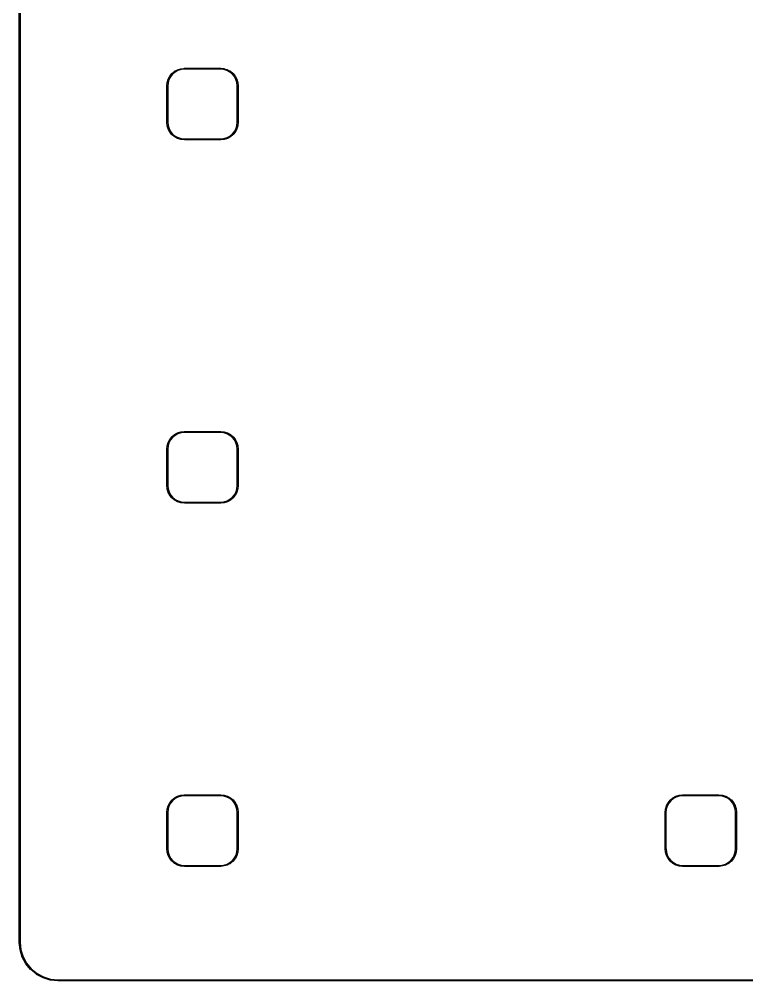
# Model space of a CAD drawing. Extents: x 24 to 186, y -127 to -26.
# Drawn here: x 23.8 to 61.9, y -126.8 to -76.4 of the extents above; entities that cross this region are included whole.
import ezdxf

# ---------------------------------------------------------------- set-up
doc = ezdxf.new("R2010")
doc.units = 0
doc.layers.add('BLACK', color=7, linetype='CONTINUOUS')

msp = doc.modelspace()

# ---------------------------------------------------------------- linework, layer by layer
at = {"layer": 'BLACK', "linetype": 'CONTINUOUS'}
for p, q in [((23.775, -124.801), (23.775, -27.9988)), ((23.825, -28.0012), (23.825, -124.8)), ((31.7829, -79.2466), (31.9183, -79.1346)), ((31.9183, -79.1346), (31.9186, -79.1344)), ((31.9186, -79.1344), (31.9205, -79.1331)), ((31.9205, -79.1331), (31.9223, -79.1319)), ((31.9223, -79.1319), (32.0768, -79.0483)), ((32.0985, -79.0935), (31.9483, -79.1747)), ((32.0768, -79.0483), (32.0768, -79.0483)), ((32.0768, -79.0483), (32.0769, -79.0483)), ((32.0769, -79.0483), (32.0772, -79.0482)), ((32.0772, -79.0482), (32.0793, -79.0473)), ((32.0793, -79.0473), (32.0813, -79.0464)), ((32.0813, -79.0464), (32.2491, -78.9945)), ((32.2616, -79.043), (32.0985, -79.0935)), ((32.2491, -78.9945), (32.2495, -78.9944)), ((32.2495, -78.9944), (32.2517, -78.994)), ((32.2517, -78.994), (32.2539, -78.9935)), ((32.2539, -78.9935), (32.4286, -78.9752)), ((32.4326, -79.025), (32.2616, -79.043)), ((32.4286, -78.9752), (32.429, -78.9751)), ((32.429, -78.9751), (32.43, -78.9751)), ((32.43, -78.9751), (32.4311, -78.975)), ((32.4311, -78.975), (32.4362, -78.975)), ((32.4376, -79.025), (32.4326, -79.025)), ((32.4362, -78.975), (32.4363, -78.975)), ((32.4363, -78.975), (34.3387, -78.975)), ((34.3363, -79.025), (32.4376, -79.025)), ((34.5074, -79.0418), (34.3363, -79.025)), ((34.3387, -78.975), (34.3399, -78.9751)), ((34.3399, -78.9751), (34.3399, -78.9751)), ((34.3399, -78.9751), (34.5147, -78.9923)), ((34.6709, -79.0911), (34.5074, -79.0418)), ((34.5147, -78.9923), (34.5148, -78.9923)), ((34.5148, -78.9923), (34.5151, -78.9923)), ((34.5151, -78.9923), (34.5173, -78.9928)), ((34.5173, -78.9928), (34.5195, -78.9932)), ((34.5195, -78.9932), (34.6877, -79.044)), ((34.8216, -79.1713), (34.6709, -79.0911)), ((34.6877, -79.044), (34.688, -79.0441)), ((34.688, -79.0441), (34.6901, -79.045)), ((34.6901, -79.045), (34.6922, -79.0458)), ((34.6922, -79.0458), (34.8473, -79.1283)), ((34.8473, -79.1283), (34.8476, -79.1285)), ((34.8476, -79.1285), (34.8495, -79.1297)), ((34.8495, -79.1297), (34.8514, -79.131)), ((34.8514, -79.131), (34.9875, -79.242)), ((31.5307, -79.718), (31.5815, -79.5498)), ((31.6286, -79.5666), (31.5793, -79.7301)), ((31.5815, -79.5498), (31.5816, -79.5495)), ((31.5816, -79.5495), (31.5825, -79.5474)), ((31.5825, -79.5474), (31.5833, -79.5453)), ((31.5833, -79.5453), (31.6658, -79.3902)), ((31.7088, -79.4158), (31.6286, -79.5666)), ((31.6658, -79.3902), (31.666, -79.3899)), ((31.666, -79.3899), (31.6672, -79.388)), ((31.6672, -79.388), (31.6685, -79.3861)), ((31.6685, -79.3861), (31.7795, -79.25)), ((31.8167, -79.2835), (31.7088, -79.4158)), ((31.7795, -79.25), (31.7797, -79.2498)), ((31.7795, -79.25), (31.7795, -79.25)), ((31.7795, -79.25), (31.7795, -79.25)), ((31.7797, -79.2498), (31.7814, -79.2482)), ((31.7814, -79.2482), (31.7829, -79.2466)), ((31.9483, -79.1747), (31.8167, -79.2835)), ((34.954, -79.2792), (34.8216, -79.1713)), ((35.0628, -79.4108), (34.954, -79.2792)), ((34.9875, -79.242), (34.9875, -79.242)), ((34.9875, -79.242), (34.9875, -79.242)), ((34.9875, -79.242), (34.9877, -79.2422)), ((34.9877, -79.2422), (34.9893, -79.2438)), ((34.9893, -79.2438), (34.9909, -79.2454)), ((34.9909, -79.2454), (35.1029, -79.3808)), ((35.144, -79.561), (35.0628, -79.4108)), ((35.1029, -79.3808), (35.1031, -79.3811)), ((35.1031, -79.3811), (35.1044, -79.383)), ((35.1044, -79.383), (35.1056, -79.3848)), ((35.1056, -79.3848), (35.1892, -79.5393)), ((35.1945, -79.7241), (35.144, -79.561)), ((35.1892, -79.5393), (35.1892, -79.5393)), ((35.1892, -79.5393), (35.1892, -79.5393)), ((35.1892, -79.5393), (35.1893, -79.5397)), ((35.1893, -79.5397), (35.1902, -79.5418)), ((35.1902, -79.5418), (35.1911, -79.5438)), ((35.1911, -79.5438), (35.243, -79.7116)), ((31.5125, -79.8988), (31.5126, -79.8976)), ((31.5125, -81.7997), (31.5125, -79.8988)), ((31.5126, -79.8976), (31.5298, -79.7227)), ((31.5126, -79.8976), (31.5126, -79.8976)), ((31.5298, -79.7224), (31.5303, -79.7202)), ((31.5298, -79.7227), (31.5298, -79.7224)), ((31.5303, -79.7202), (31.5307, -79.718)), ((31.5793, -79.7301), (31.5625, -79.9012)), ((31.5625, -79.9012), (31.5625, -81.7999)), ((35.2125, -79.8951), (35.1945, -79.7241)), ((35.2125, -79.9001), (35.2125, -79.8951)), ((35.2125, -81.7988), (35.2125, -79.9001)), ((35.2125, -79.9001), (35.2125, -79.9001)), ((35.243, -79.7116), (35.2431, -79.712)), ((35.2431, -79.712), (35.2435, -79.7142)), ((35.2435, -79.7142), (35.244, -79.7164)), ((35.244, -79.7164), (35.2623, -79.8911)), ((35.2623, -79.8911), (35.2624, -79.8915)), ((35.2624, -79.8915), (35.2624, -79.8925)), ((35.2624, -79.8925), (35.2625, -79.8936)), ((35.2625, -79.8936), (35.2625, -79.8987)), ((35.2625, -79.8987), (35.2625, -79.8988)), ((35.2625, -79.8988), (35.2625, -81.8012)), ((31.5125, -81.8001), (31.5125, -81.7997)), ((31.5125, -81.8004), (31.5125, -81.8001)), ((31.5125, -81.8012), (31.5125, -81.8004)), ((31.5125, -81.8064), (31.5125, -81.8012)), ((31.5125, -81.8012), (31.5125, -81.8012)), ((31.5126, -81.8075), (31.5125, -81.8064)), ((31.5126, -81.8085), (31.5126, -81.8075)), ((31.5127, -81.8089), (31.5126, -81.8085)), ((31.531, -81.9836), (31.5127, -81.8089)), ((31.5315, -81.9858), (31.531, -81.9836)), ((31.5319, -81.988), (31.5315, -81.9858)), ((31.532, -81.9884), (31.5319, -81.988)), ((31.5839, -82.1562), (31.532, -81.9884)), ((31.5625, -81.7999), (31.5625, -81.8049)), ((31.5625, -81.8049), (31.5805, -81.9759)), ((31.5805, -81.9759), (31.631, -82.139)), ((31.5848, -82.1582), (31.5839, -82.1562)), ((31.5857, -82.1603), (31.5848, -82.1582)), ((31.5858, -82.1607), (31.5857, -82.1603)), ((31.6694, -82.3152), (31.5858, -82.1607)), ((31.631, -82.139), (31.7122, -82.2892)), ((35.0662, -82.2842), (35.1464, -82.1334)), ((35.1917, -82.1547), (35.1092, -82.3098)), ((35.1464, -82.1334), (35.1957, -81.9699)), ((35.1925, -82.1526), (35.1917, -82.1547)), ((35.1934, -82.1505), (35.1925, -82.1526)), ((35.1935, -82.1502), (35.1934, -82.1505)), ((35.2443, -81.982), (35.1935, -82.1502)), ((35.1957, -81.9699), (35.2125, -81.7988)), ((35.2447, -81.9798), (35.2443, -81.982)), ((35.2452, -81.9776), (35.2447, -81.9798)), ((35.2624, -81.8024), (35.2452, -81.9773)), ((35.2452, -81.9773), (35.2452, -81.9776)), ((35.2625, -81.8012), (35.2624, -81.8024)), ((35.2624, -81.8024), (35.2624, -81.8024)), ((31.6706, -82.317), (31.6694, -82.3152)), ((31.6719, -82.3189), (31.6706, -82.317)), ((31.6721, -82.3192), (31.6719, -82.3189)), ((31.7841, -82.4545), (31.6721, -82.3192)), ((31.7122, -82.2892), (31.821, -82.4208)), ((31.7856, -82.4561), (31.7841, -82.4545)), ((31.7873, -82.4578), (31.7856, -82.4561)), ((31.7875, -82.458), (31.7873, -82.4578)), ((31.9236, -82.569), (31.7875, -82.458)), ((31.821, -82.4208), (31.9533, -82.5287)), ((31.9255, -82.5702), (31.9236, -82.569)), ((31.9274, -82.5715), (31.9255, -82.5702)), ((31.9277, -82.5717), (31.9274, -82.5715)), ((32.0828, -82.6542), (31.9277, -82.5717)), ((31.9533, -82.5287), (32.1041, -82.6089)), ((32.0849, -82.655), (32.0828, -82.6542)), ((32.087, -82.6559), (32.0849, -82.655)), ((32.0873, -82.656), (32.087, -82.6559)), ((32.2555, -82.7068), (32.0873, -82.656)), ((32.1041, -82.6089), (32.2676, -82.6582)), ((32.2676, -82.6582), (32.4387, -82.675)), ((32.4387, -82.675), (34.3374, -82.675)), ((34.3374, -82.675), (34.3424, -82.675)), ((34.3424, -82.675), (34.5134, -82.657)), ((34.5134, -82.657), (34.6765, -82.6065)), ((34.6937, -82.6536), (34.5259, -82.7055)), ((34.6765, -82.6065), (34.8267, -82.5253)), ((34.6957, -82.6527), (34.6937, -82.6536)), ((34.6978, -82.6518), (34.6957, -82.6527)), ((34.6982, -82.6517), (34.6978, -82.6518)), ((34.8527, -82.5681), (34.6982, -82.6517)), ((34.8267, -82.5253), (34.9583, -82.4165)), ((34.8545, -82.5669), (34.8527, -82.5681)), ((34.8564, -82.5656), (34.8545, -82.5669)), ((34.8567, -82.5654), (34.8564, -82.5656)), ((34.992, -82.4534), (34.8567, -82.5654)), ((34.9583, -82.4165), (35.0662, -82.2842)), ((34.9936, -82.4519), (34.992, -82.4534)), ((34.9953, -82.4502), (34.9936, -82.4519)), ((34.9955, -82.45), (34.9953, -82.4502)), ((35.1065, -82.3139), (34.9955, -82.45)), ((35.1077, -82.312), (35.1065, -82.3139)), ((35.109, -82.3101), (35.1077, -82.312)), ((35.1092, -82.3098), (35.109, -82.3101)), ((32.2577, -82.7072), (32.2555, -82.7068)), ((32.2599, -82.7077), (32.2577, -82.7072)), ((32.2602, -82.7077), (32.2599, -82.7077)), ((32.4351, -82.7249), (32.2602, -82.7077)), ((32.4363, -82.725), (32.4351, -82.7249)), ((32.4351, -82.7249), (32.4351, -82.7249)), ((34.3387, -82.725), (32.4363, -82.725)), ((34.3388, -82.725), (34.3387, -82.725)), ((34.3439, -82.725), (34.3388, -82.725)), ((34.345, -82.7249), (34.3439, -82.725)), ((34.346, -82.7249), (34.345, -82.7249)), ((34.3464, -82.7248), (34.346, -82.7249)), ((34.5211, -82.7065), (34.3464, -82.7248)), ((34.5233, -82.706), (34.5211, -82.7065)), ((34.5255, -82.7056), (34.5233, -82.706)), ((34.5259, -82.7055), (34.5255, -82.7056)), ((31.6685, -98.4361), (31.7795, -98.3)), ((31.7795, -98.3), (31.7797, -98.2998)), ((31.7795, -98.3), (31.7795, -98.3)), ((31.7795, -98.3), (31.7795, -98.3)), ((31.7797, -98.2998), (31.7814, -98.2982)), ((31.7814, -98.2982), (31.7829, -98.2966)), ((31.7829, -98.2966), (31.9183, -98.1846)), ((31.9483, -98.2247), (31.8167, -98.3335)), ((31.9183, -98.1846), (31.9186, -98.1844)), ((31.9186, -98.1844), (31.9205, -98.1831)), ((31.9205, -98.1831), (31.9223, -98.1819)), ((31.9223, -98.1819), (32.0768, -98.0983)), ((32.0985, -98.1435), (31.9483, -98.2247)), ((32.0768, -98.0983), (32.0768, -98.0983)), ((32.0768, -98.0983), (32.0769, -98.0983)), ((32.0769, -98.0983), (32.0772, -98.0982)), ((32.0772, -98.0982), (32.0793, -98.0973)), ((32.0793, -98.0973), (32.0813, -98.0964)), ((32.0813, -98.0964), (32.2491, -98.0445)), ((32.2616, -98.093), (32.0985, -98.1435)), ((32.2491, -98.0445), (32.2495, -98.0444)), ((32.2495, -98.0444), (32.2517, -98.044)), ((32.2517, -98.044), (32.2539, -98.0435)), ((32.2539, -98.0435), (32.4286, -98.0252)), ((32.4326, -98.075), (32.2616, -98.093)), ((32.4286, -98.0252), (32.429, -98.0251)), ((32.429, -98.0251), (32.43, -98.0251)), ((32.43, -98.0251), (32.4311, -98.025)), ((32.4311, -98.025), (32.4362, -98.025)), ((32.4376, -98.075), (32.4326, -98.075)), ((32.4362, -98.025), (32.4363, -98.025)), ((32.4363, -98.025), (34.3387, -98.025)), ((34.3363, -98.075), (32.4376, -98.075)), ((34.5074, -98.0918), (34.3363, -98.075)), ((34.3387, -98.025), (34.3399, -98.0251)), ((34.3399, -98.0251), (34.3399, -98.0251)), ((34.3399, -98.0251), (34.5147, -98.0423)), ((34.6709, -98.1411), (34.5074, -98.0918)), ((34.5147, -98.0423), (34.5148, -98.0423)), ((34.5148, -98.0423), (34.5151, -98.0423)), ((34.5151, -98.0423), (34.5173, -98.0428)), ((34.5173, -98.0428), (34.5195, -98.0432)), ((34.5195, -98.0432), (34.6877, -98.094)), ((34.8216, -98.2213), (34.6709, -98.1411)), ((34.6877, -98.094), (34.688, -98.0941)), ((34.688, -98.0941), (34.6901, -98.095)), ((34.6901, -98.095), (34.6922, -98.0958)), ((34.6922, -98.0958), (34.8473, -98.1783)), ((34.954, -98.3292), (34.8216, -98.2213)), ((34.8473, -98.1783), (34.8476, -98.1785)), ((34.8476, -98.1785), (34.8495, -98.1797)), ((34.8495, -98.1797), (34.8514, -98.181)), ((34.8514, -98.181), (34.9875, -98.292)), ((34.9875, -98.292), (34.9875, -98.292)), ((34.9875, -98.292), (34.9875, -98.292)), ((34.9875, -98.292), (34.9877, -98.2922)), ((34.9877, -98.2922), (34.9893, -98.2938)), ((34.9893, -98.2938), (34.9909, -98.2955)), ((34.9909, -98.2955), (35.1029, -98.4308)), ((31.5126, -98.9476), (31.5298, -98.7728)), ((31.5298, -98.7724), (31.5303, -98.7702)), ((31.5298, -98.7728), (31.5298, -98.7724)), ((31.5303, -98.7702), (31.5307, -98.768)), ((31.5307, -98.768), (31.5815, -98.5998)), ((31.5793, -98.7801), (31.5625, -98.9512)), ((31.6286, -98.6166), (31.5793, -98.7801)), ((31.5815, -98.5998), (31.5816, -98.5995)), ((31.5816, -98.5995), (31.5825, -98.5974)), ((31.5825, -98.5974), (31.5833, -98.5953)), ((31.5833, -98.5953), (31.6658, -98.4402)), ((31.7088, -98.4658), (31.6286, -98.6166)), ((31.6658, -98.4402), (31.666, -98.4399)), ((31.666, -98.4399), (31.6672, -98.438)), ((31.6672, -98.438), (31.6685, -98.4361)), ((31.8167, -98.3335), (31.7088, -98.4658)), ((35.0628, -98.4608), (34.954, -98.3292)), ((35.144, -98.611), (35.0628, -98.4608)), ((35.1029, -98.4308), (35.1031, -98.4311)), ((35.1031, -98.4311), (35.1044, -98.433)), ((35.1044, -98.433), (35.1056, -98.4348)), ((35.1056, -98.4348), (35.1892, -98.5893)), ((35.1945, -98.7741), (35.144, -98.611)), ((35.1892, -98.5893), (35.1892, -98.5893)), ((35.1892, -98.5893), (35.1892, -98.5893)), ((35.1892, -98.5893), (35.1893, -98.5897)), ((35.1893, -98.5897), (35.1902, -98.5918)), ((35.1902, -98.5918), (35.1911, -98.5938)), ((35.1911, -98.5938), (35.243, -98.7616)), ((35.2125, -98.9451), (35.1945, -98.7741)), ((35.243, -98.7616), (35.2431, -98.762)), ((35.2431, -98.762), (35.2435, -98.7642)), ((35.2435, -98.7642), (35.244, -98.7664)), ((35.244, -98.7664), (35.2623, -98.9411)), ((31.5125, -98.9488), (31.5126, -98.9476)), ((31.5125, -100.85), (31.5125, -98.9488)), ((31.5126, -98.9476), (31.5126, -98.9476)), ((31.5625, -98.9512), (31.5625, -100.85)), ((35.2125, -98.9501), (35.2125, -98.9451)), ((35.2125, -100.849), (35.2125, -98.9501)), ((35.2125, -98.9501), (35.2125, -98.9501)), ((35.2623, -98.9411), (35.2624, -98.9415)), ((35.2624, -98.9415), (35.2624, -98.9425)), ((35.2624, -98.9425), (35.2625, -98.9436)), ((35.2625, -98.9436), (35.2625, -98.9487)), ((35.2625, -98.9487), (35.2625, -98.9488)), ((35.2625, -98.9488), (35.2625, -100.851)), ((31.5125, -100.851), (31.5125, -100.85)), ((31.5125, -100.85), (31.5125, -100.85)), ((31.5125, -100.85), (31.5125, -100.85)), ((31.5625, -100.85), (31.5625, -100.855)), ((35.1957, -101.02), (35.2125, -100.849)), ((31.5125, -100.856), (31.5125, -100.851)), ((31.5125, -100.851), (31.5125, -100.851)), ((31.5126, -100.857), (31.5125, -100.856)), ((31.5126, -100.859), (31.5126, -100.857)), ((31.5127, -100.859), (31.5126, -100.859)), ((31.531, -101.034), (31.5127, -100.859)), ((31.5315, -101.036), (31.531, -101.034)), ((31.5319, -101.038), (31.5315, -101.036)), ((31.532, -101.038), (31.5319, -101.038)), ((31.5839, -101.206), (31.532, -101.038)), ((31.5625, -100.855), (31.5805, -101.026)), ((31.5805, -101.026), (31.631, -101.189)), ((31.5848, -101.208), (31.5839, -101.206)), ((31.5857, -101.21), (31.5848, -101.208)), ((31.5858, -101.211), (31.5857, -101.21)), ((31.6694, -101.365), (31.5858, -101.211)), ((31.631, -101.189), (31.7122, -101.339)), ((31.7122, -101.339), (31.821, -101.471)), ((34.9583, -101.466), (35.0662, -101.334)), ((35.0662, -101.334), (35.1464, -101.183)), ((35.1917, -101.205), (35.1092, -101.36)), ((35.1464, -101.183), (35.1957, -101.02)), ((35.1925, -101.203), (35.1917, -101.205)), ((35.1934, -101.201), (35.1925, -101.203)), ((35.1935, -101.2), (35.1934, -101.201)), ((35.2443, -101.032), (35.1935, -101.2)), ((35.2447, -101.03), (35.2443, -101.032)), ((35.2452, -101.028), (35.2447, -101.03)), ((35.2624, -100.852), (35.2452, -101.027)), ((35.2452, -101.027), (35.2452, -101.028)), ((35.2625, -100.851), (35.2624, -100.852)), ((35.2624, -100.852), (35.2624, -100.852)), ((31.6706, -101.367), (31.6694, -101.365)), ((31.6719, -101.369), (31.6706, -101.367)), ((31.6721, -101.369), (31.6719, -101.369)), ((31.7841, -101.505), (31.6721, -101.369)), ((31.7856, -101.506), (31.7841, -101.505)), ((31.7873, -101.508), (31.7856, -101.506)), ((31.7875, -101.508), (31.7873, -101.508)), ((31.9236, -101.619), (31.7875, -101.508)), ((31.821, -101.471), (31.9533, -101.579)), ((31.9255, -101.62), (31.9236, -101.619)), ((31.9274, -101.622), (31.9255, -101.62)), ((31.9277, -101.622), (31.9274, -101.622)), ((32.0828, -101.704), (31.9277, -101.622)), ((31.9533, -101.579), (32.1041, -101.659)), ((32.0849, -101.705), (32.0828, -101.704)), ((32.087, -101.706), (32.0849, -101.705)), ((32.0873, -101.706), (32.087, -101.706)), ((32.2555, -101.757), (32.0873, -101.706)), ((32.1041, -101.659), (32.2676, -101.708)), ((32.2577, -101.757), (32.2555, -101.757)), ((32.2599, -101.758), (32.2577, -101.757)), ((32.2602, -101.758), (32.2599, -101.758)), ((32.4351, -101.775), (32.2602, -101.758)), ((32.2676, -101.708), (32.4387, -101.725)), ((32.4363, -101.775), (32.4351, -101.775)), ((32.4351, -101.775), (32.4351, -101.775)), ((34.3387, -101.775), (32.4363, -101.775)), ((32.4387, -101.725), (34.3374, -101.725)), ((34.3374, -101.725), (34.3424, -101.725)), ((34.3388, -101.775), (34.3387, -101.775)), ((34.3439, -101.775), (34.3388, -101.775)), ((34.3424, -101.725), (34.5134, -101.707)), ((34.345, -101.775), (34.3439, -101.775)), ((34.346, -101.775), (34.345, -101.775)), ((34.3464, -101.775), (34.346, -101.775)), ((34.5211, -101.756), (34.3464, -101.775)), ((34.5134, -101.707), (34.6765, -101.657)), ((34.5233, -101.756), (34.5211, -101.756)), ((34.5255, -101.756), (34.5233, -101.756)), ((34.5259, -101.755), (34.5255, -101.756)), ((34.6937, -101.704), (34.5259, -101.755)), ((34.6765, -101.657), (34.8267, -101.575)), ((34.6957, -101.703), (34.6937, -101.704)), ((34.6978, -101.702), (34.6957, -101.703)), ((34.6982, -101.702), (34.6978, -101.702)), ((34.8527, -101.618), (34.6982, -101.702)), ((34.8267, -101.575), (34.9583, -101.466)), ((34.8545, -101.617), (34.8527, -101.618)), ((34.8564, -101.616), (34.8545, -101.617)), ((34.8567, -101.615), (34.8564, -101.616)), ((34.992, -101.503), (34.8567, -101.615)), ((34.9936, -101.502), (34.992, -101.503)), ((34.9953, -101.5), (34.9936, -101.502)), ((34.9955, -101.5), (34.9953, -101.5)), ((35.1065, -101.364), (34.9955, -101.5)), ((35.1077, -101.362), (35.1065, -101.364)), ((35.109, -101.36), (35.1077, -101.362)), ((35.1092, -101.36), (35.109, -101.36)), ((31.5833, -117.645), (31.6658, -117.49)), ((31.6658, -117.49), (31.666, -117.49)), ((31.666, -117.49), (31.6672, -117.488)), ((31.6672, -117.488), (31.6685, -117.486)), ((31.6685, -117.486), (31.7795, -117.35)), ((31.8167, -117.384), (31.7088, -117.516)), ((31.7795, -117.35), (31.7795, -117.35)), ((31.7795, -117.35), (31.7795, -117.35)), ((31.7795, -117.35), (31.7797, -117.35)), ((31.7797, -117.35), (31.7814, -117.348)), ((31.7814, -117.348), (31.7829, -117.347)), ((31.7829, -117.347), (31.9183, -117.235)), ((31.9483, -117.275), (31.8167, -117.384)), ((31.9183, -117.235), (31.9186, -117.234)), ((31.9186, -117.234), (31.9205, -117.233)), ((31.9205, -117.233), (31.9223, -117.232)), ((31.9223, -117.232), (32.0768, -117.148)), ((32.0985, -117.193), (31.9483, -117.275)), ((32.0768, -117.148), (32.0768, -117.148)), ((32.0768, -117.148), (32.0769, -117.148)), ((32.0769, -117.148), (32.0772, -117.148)), ((32.0772, -117.148), (32.0793, -117.147)), ((32.0793, -117.147), (32.0813, -117.146)), ((32.0813, -117.146), (32.2491, -117.094)), ((32.2616, -117.143), (32.0985, -117.193)), ((32.2491, -117.094), (32.2495, -117.094)), ((32.2495, -117.094), (32.2517, -117.094)), ((32.2517, -117.094), (32.2539, -117.094)), ((32.2539, -117.094), (32.4286, -117.075)), ((32.4326, -117.125), (32.2616, -117.143)), ((32.4286, -117.075), (32.429, -117.075)), ((32.429, -117.075), (32.43, -117.075)), ((32.43, -117.075), (32.4311, -117.075)), ((32.4311, -117.075), (32.4362, -117.075)), ((32.4376, -117.125), (32.4326, -117.125)), ((32.4362, -117.075), (32.4363, -117.075)), ((32.4363, -117.075), (34.3387, -117.075)), ((34.3363, -117.125), (32.4376, -117.125)), ((34.5074, -117.142), (34.3363, -117.125)), ((34.3387, -117.075), (34.3399, -117.075)), ((34.3399, -117.075), (34.3399, -117.075)), ((34.3399, -117.075), (34.5147, -117.092)), ((34.6709, -117.191), (34.5074, -117.142)), ((34.5147, -117.092), (34.5148, -117.092)), ((34.5148, -117.092), (34.5151, -117.092)), ((34.5151, -117.092), (34.5173, -117.093)), ((34.5173, -117.093), (34.5195, -117.093)), ((34.5195, -117.093), (34.6877, -117.144)), ((34.8216, -117.271), (34.6709, -117.191)), ((34.6877, -117.144), (34.688, -117.144)), ((34.688, -117.144), (34.6901, -117.145)), ((34.6901, -117.145), (34.6922, -117.146)), ((34.6922, -117.146), (34.8473, -117.228)), ((34.954, -117.379), (34.8216, -117.271)), ((34.8473, -117.228), (34.8476, -117.228)), ((34.8476, -117.228), (34.8495, -117.23)), ((34.8495, -117.23), (34.8514, -117.231)), ((34.8514, -117.231), (34.9875, -117.342)), ((35.0628, -117.511), (34.954, -117.379)), ((34.9875, -117.342), (34.9875, -117.342)), ((34.9875, -117.342), (34.9875, -117.342)), ((34.9875, -117.342), (34.9877, -117.342)), ((34.9877, -117.342), (34.9893, -117.344)), ((34.9893, -117.344), (34.9909, -117.345)), ((34.9909, -117.345), (35.1029, -117.481)), ((35.1029, -117.481), (35.1031, -117.481)), ((35.1031, -117.481), (35.1044, -117.483)), ((35.1044, -117.483), (35.1056, -117.485)), ((35.1056, -117.485), (35.1892, -117.639)), ((57.7171, -117.645), (57.7995, -117.49)), ((57.7995, -117.49), (57.7997, -117.49)), ((57.7997, -117.49), (57.801, -117.488)), ((57.801, -117.488), (57.8022, -117.486)), ((57.8022, -117.486), (57.9133, -117.35)), ((57.9505, -117.384), (57.8425, -117.516)), ((57.9133, -117.35), (57.9133, -117.35)), ((57.9133, -117.35), (57.9133, -117.35)), ((57.9133, -117.35), (57.9135, -117.35)), ((57.9135, -117.35), (57.9151, -117.348)), ((57.9151, -117.348), (57.9167, -117.347)), ((57.9167, -117.347), (58.052, -117.235)), ((58.082, -117.275), (57.9505, -117.384)), ((58.052, -117.235), (58.0523, -117.234)), ((58.0523, -117.234), (58.0542, -117.233)), ((58.0542, -117.233), (58.0561, -117.232)), ((58.0561, -117.232), (58.2106, -117.148)), ((58.2322, -117.193), (58.082, -117.275)), ((58.2106, -117.148), (58.2106, -117.148)), ((58.2106, -117.148), (58.2106, -117.148)), ((58.2106, -117.148), (58.2109, -117.148)), ((58.2109, -117.148), (58.213, -117.147)), ((58.213, -117.147), (58.2151, -117.146)), ((58.2151, -117.146), (58.3829, -117.094)), ((58.3953, -117.143), (58.2322, -117.193)), ((58.3829, -117.094), (58.3832, -117.094)), ((58.3832, -117.094), (58.3855, -117.094)), ((58.3855, -117.094), (58.3877, -117.094)), ((58.3877, -117.094), (58.5624, -117.075)), ((58.5663, -117.125), (58.3953, -117.143)), ((58.5624, -117.075), (58.5627, -117.075)), ((58.5627, -117.075), (58.5638, -117.075)), ((58.5638, -117.075), (58.5649, -117.075)), ((58.5649, -117.075), (58.57, -117.075)), ((58.5713, -117.125), (58.5663, -117.125)), ((58.57, -117.075), (58.57, -117.075)), ((58.57, -117.075), (60.4725, -117.075)), ((60.47, -117.125), (58.5713, -117.125)), ((60.6412, -117.142), (60.47, -117.125)), ((60.4725, -117.075), (60.4737, -117.075)), ((60.4737, -117.075), (60.4737, -117.075)), ((60.4737, -117.075), (60.6485, -117.092)), ((60.8046, -117.191), (60.6412, -117.142)), ((60.6485, -117.092), (60.6485, -117.092)), ((60.6485, -117.092), (60.6488, -117.092)), ((60.6488, -117.092), (60.6511, -117.093)), ((60.6511, -117.093), (60.6533, -117.093)), ((60.6533, -117.093), (60.8214, -117.144)), ((60.9554, -117.271), (60.8046, -117.191)), ((60.8214, -117.144), (60.8218, -117.144)), ((60.8218, -117.144), (60.8239, -117.145)), ((60.8239, -117.145), (60.8259, -117.146)), ((60.8259, -117.146), (60.981, -117.228)), ((61.0877, -117.379), (60.9554, -117.271)), ((60.981, -117.228), (60.9813, -117.228)), ((60.9813, -117.228), (60.9832, -117.23)), ((60.9832, -117.23), (60.9851, -117.231)), ((60.9851, -117.231), (61.1212, -117.342)), ((61.1966, -117.511), (61.0877, -117.379)), ((61.1212, -117.342), (61.1212, -117.342)), ((61.1212, -117.342), (61.1212, -117.342)), ((61.1212, -117.342), (61.1215, -117.342)), ((61.1215, -117.342), (61.1231, -117.344)), ((61.1231, -117.344), (61.1247, -117.345)), ((61.1247, -117.345), (61.2366, -117.481)), ((61.2366, -117.481), (61.2369, -117.481)), ((61.2369, -117.481), (61.2381, -117.483)), ((61.2381, -117.483), (61.2394, -117.485)), ((61.2394, -117.485), (61.3229, -117.639)), ((31.5126, -117.998), (31.5298, -117.823)), ((31.5298, -117.822), (31.5303, -117.82)), ((31.5298, -117.823), (31.5298, -117.822)), ((31.5303, -117.82), (31.5307, -117.818)), ((31.5307, -117.818), (31.5815, -117.65)), ((31.5793, -117.83), (31.5625, -118.001)), ((31.6286, -117.667), (31.5793, -117.83)), ((31.5815, -117.65), (31.5816, -117.649)), ((31.5816, -117.649), (31.5825, -117.647)), ((31.5825, -117.647), (31.5833, -117.645)), ((31.7088, -117.516), (31.6286, -117.667)), ((35.144, -117.661), (35.0628, -117.511)), ((35.1945, -117.824), (35.144, -117.661)), ((35.1892, -117.639), (35.1892, -117.639)), ((35.1892, -117.639), (35.1892, -117.639)), ((35.1892, -117.639), (35.1893, -117.64)), ((35.1893, -117.64), (35.1902, -117.642)), ((35.1902, -117.642), (35.1911, -117.644)), ((35.1911, -117.644), (35.243, -117.812)), ((35.2125, -117.995), (35.1945, -117.824)), ((35.243, -117.812), (35.2431, -117.812)), ((35.2431, -117.812), (35.2435, -117.814)), ((35.2435, -117.814), (35.244, -117.816)), ((35.244, -117.816), (35.2623, -117.991)), ((35.2623, -117.991), (35.2624, -117.991)), ((35.2624, -117.991), (35.2624, -117.993)), ((35.2624, -117.993), (35.2625, -117.994)), ((35.2625, -117.994), (35.2625, -117.999)), ((57.6464, -117.998), (57.6635, -117.823)), ((57.6635, -117.822), (57.664, -117.82)), ((57.6635, -117.823), (57.6635, -117.822)), ((57.664, -117.82), (57.6645, -117.818)), ((57.6645, -117.818), (57.7152, -117.65)), ((57.713, -117.83), (57.6962, -118.001)), ((57.7624, -117.667), (57.713, -117.83)), ((57.7152, -117.65), (57.7153, -117.649)), ((57.7153, -117.649), (57.7162, -117.647)), ((57.7162, -117.647), (57.7171, -117.645)), ((57.8425, -117.516), (57.7624, -117.667)), ((61.2778, -117.661), (61.1966, -117.511)), ((61.3283, -117.824), (61.2778, -117.661)), ((61.3229, -117.639), (61.3229, -117.639)), ((61.3229, -117.639), (61.3229, -117.639)), ((61.3229, -117.639), (61.3231, -117.64)), ((61.3231, -117.64), (61.3239, -117.642)), ((61.3239, -117.642), (61.3248, -117.644)), ((61.3248, -117.644), (61.3767, -117.812)), ((61.3462, -117.995), (61.3283, -117.824)), ((61.3767, -117.812), (61.3769, -117.812)), ((61.3769, -117.812), (61.3773, -117.814)), ((61.3773, -117.814), (61.3777, -117.816)), ((61.3777, -117.816), (61.3961, -117.991)), ((61.3961, -117.991), (61.3961, -117.991)), ((61.3961, -117.991), (61.3961, -117.993)), ((61.3961, -117.993), (61.3962, -117.994)), ((61.3962, -117.994), (61.3962, -117.999)), ((31.5125, -117.999), (31.5126, -117.998)), ((31.5125, -119.9), (31.5125, -117.999)), ((31.5126, -117.998), (31.5126, -117.998)), ((31.5625, -118.001), (31.5625, -119.9)), ((35.2125, -118), (35.2125, -117.995)), ((35.2125, -119.899), (35.2125, -118)), ((35.2125, -118), (35.2125, -118)), ((35.2625, -117.999), (35.2625, -117.999)), ((35.2625, -117.999), (35.2625, -119.901)), ((57.6462, -117.999), (57.6464, -117.998)), ((57.6463, -119.9), (57.6462, -117.999)), ((57.6464, -117.998), (57.6464, -117.998)), ((57.6962, -118.001), (57.6962, -119.9)), ((61.3462, -118), (61.3462, -117.995)), ((61.3462, -119.899), (61.3463, -118)), ((61.3463, -118), (61.3462, -118)), ((61.3962, -117.999), (61.3962, -117.999)), ((61.3962, -117.999), (61.3962, -119.901)), ((31.5125, -119.901), (31.5125, -119.9)), ((31.5125, -119.9), (31.5125, -119.9)), ((31.5125, -119.9), (31.5125, -119.9)), ((31.5125, -119.906), (31.5125, -119.901)), ((31.5125, -119.901), (31.5125, -119.901)), ((31.5126, -119.907), (31.5125, -119.906)), ((31.5126, -119.909), (31.5126, -119.907)), ((31.5127, -119.909), (31.5126, -119.909)), ((31.531, -120.084), (31.5127, -119.909)), ((31.5625, -119.9), (31.5625, -119.905)), ((31.5625, -119.905), (31.5805, -120.076)), ((35.1957, -120.07), (35.2125, -119.899)), ((35.2624, -119.902), (35.2452, -120.077)), ((35.2625, -119.901), (35.2624, -119.902)), ((35.2624, -119.902), (35.2624, -119.902)), ((57.6463, -119.9), (57.6462, -119.9)), ((57.6462, -119.9), (57.6463, -119.9)), ((57.6463, -119.901), (57.6463, -119.9)), ((57.6463, -119.906), (57.6463, -119.901)), ((57.6463, -119.901), (57.6463, -119.901)), ((57.6464, -119.907), (57.6463, -119.906)), ((57.6464, -119.909), (57.6464, -119.907)), ((57.6648, -120.084), (57.6464, -119.909)), ((57.6464, -119.909), (57.6464, -119.909)), ((57.6962, -119.9), (57.6963, -119.905)), ((57.6963, -119.905), (57.7142, -120.076)), ((61.3295, -120.07), (61.3462, -119.899)), ((61.3961, -119.902), (61.379, -120.077)), ((61.3962, -119.901), (61.3961, -119.902)), ((61.3961, -119.902), (61.3961, -119.902)), ((31.5315, -120.086), (31.531, -120.084)), ((31.5319, -120.088), (31.5315, -120.086)), ((31.532, -120.088), (31.5319, -120.088)), ((31.5839, -120.256), (31.532, -120.088)), ((31.5805, -120.076), (31.631, -120.239)), ((31.5848, -120.258), (31.5839, -120.256)), ((31.5857, -120.26), (31.5848, -120.258)), ((31.5858, -120.261), (31.5857, -120.26)), ((31.6694, -120.415), (31.5858, -120.261)), ((31.631, -120.239), (31.7122, -120.389)), ((31.6706, -120.417), (31.6694, -120.415)), ((31.6719, -120.419), (31.6706, -120.417)), ((31.6721, -120.419), (31.6719, -120.419)), ((31.7841, -120.555), (31.6721, -120.419)), ((31.7122, -120.389), (31.821, -120.521)), ((34.9583, -120.516), (35.0662, -120.384)), ((35.1065, -120.414), (34.9955, -120.55)), ((35.0662, -120.384), (35.1464, -120.233)), ((35.1077, -120.412), (35.1065, -120.414)), ((35.109, -120.41), (35.1077, -120.412)), ((35.1092, -120.41), (35.109, -120.41)), ((35.1917, -120.255), (35.1092, -120.41)), ((35.1464, -120.233), (35.1957, -120.07)), ((35.1925, -120.253), (35.1917, -120.255)), ((35.1934, -120.251), (35.1925, -120.253)), ((35.1935, -120.25), (35.1934, -120.251)), ((35.2443, -120.082), (35.1935, -120.25)), ((35.2447, -120.08), (35.2443, -120.082)), ((35.2452, -120.078), (35.2447, -120.08)), ((35.2452, -120.077), (35.2452, -120.078)), ((57.6652, -120.086), (57.6648, -120.084)), ((57.6656, -120.088), (57.6652, -120.086)), ((57.6657, -120.088), (57.6656, -120.088)), ((57.7177, -120.256), (57.6657, -120.088)), ((57.7142, -120.076), (57.7647, -120.239)), ((57.7186, -120.258), (57.7177, -120.256)), ((57.7194, -120.26), (57.7186, -120.258)), ((57.7196, -120.261), (57.7194, -120.26)), ((57.8031, -120.415), (57.7196, -120.261)), ((57.7647, -120.239), (57.8459, -120.389)), ((57.8044, -120.417), (57.8031, -120.415)), ((57.8056, -120.419), (57.8044, -120.417)), ((57.8059, -120.419), (57.8056, -120.419)), ((57.9178, -120.555), (57.8059, -120.419)), ((57.8459, -120.389), (57.9548, -120.521)), ((61.092, -120.516), (61.2, -120.384)), ((61.2403, -120.414), (61.1292, -120.55)), ((61.2, -120.384), (61.2801, -120.233)), ((61.2415, -120.412), (61.2403, -120.414)), ((61.2428, -120.41), (61.2415, -120.412)), ((61.243, -120.41), (61.2428, -120.41)), ((61.3254, -120.255), (61.243, -120.41)), ((61.2801, -120.233), (61.3295, -120.07)), ((61.3263, -120.253), (61.3254, -120.255)), ((61.3272, -120.251), (61.3263, -120.253)), ((61.3273, -120.25), (61.3272, -120.251)), ((61.378, -120.082), (61.3273, -120.25)), ((61.3785, -120.08), (61.378, -120.082)), ((61.379, -120.078), (61.3785, -120.08)), ((61.379, -120.077), (61.379, -120.078)), ((31.7856, -120.556), (31.7841, -120.555)), ((31.7873, -120.558), (31.7856, -120.556)), ((31.7875, -120.558), (31.7873, -120.558)), ((31.9236, -120.669), (31.7875, -120.558)), ((31.821, -120.521), (31.9533, -120.629)), ((31.9255, -120.67), (31.9236, -120.669)), ((31.9274, -120.672), (31.9255, -120.67)), ((31.9277, -120.672), (31.9274, -120.672)), ((32.0828, -120.754), (31.9277, -120.672)), ((31.9533, -120.629), (32.1041, -120.709)), ((32.0849, -120.755), (32.0828, -120.754)), ((32.087, -120.756), (32.0849, -120.755)), ((32.0873, -120.756), (32.087, -120.756)), ((32.2555, -120.807), (32.0873, -120.756)), ((32.1041, -120.709), (32.2676, -120.758)), ((32.2577, -120.807), (32.2555, -120.807)), ((32.2599, -120.808), (32.2577, -120.807)), ((32.2602, -120.808), (32.2599, -120.808)), ((32.4351, -120.825), (32.2602, -120.808)), ((32.2676, -120.758), (32.4387, -120.775)), ((32.4363, -120.825), (32.4351, -120.825)), ((32.4351, -120.825), (32.4351, -120.825)), ((34.3387, -120.825), (32.4363, -120.825)), ((32.4387, -120.775), (34.3374, -120.775)), ((34.3374, -120.775), (34.3424, -120.775)), ((34.3388, -120.825), (34.3387, -120.825)), ((34.3439, -120.825), (34.3388, -120.825)), ((34.3424, -120.775), (34.5134, -120.757)), ((34.345, -120.825), (34.3439, -120.825)), ((34.346, -120.825), (34.345, -120.825)), ((34.3464, -120.825), (34.346, -120.825)), ((34.5211, -120.806), (34.3464, -120.825)), ((34.5134, -120.757), (34.6765, -120.707)), ((34.5233, -120.806), (34.5211, -120.806)), ((34.5255, -120.806), (34.5233, -120.806)), ((34.5259, -120.805), (34.5255, -120.806)), ((34.6937, -120.754), (34.5259, -120.805)), ((34.6765, -120.707), (34.8267, -120.625)), ((34.6957, -120.753), (34.6937, -120.754)), ((34.6978, -120.752), (34.6957, -120.753)), ((34.6982, -120.752), (34.6978, -120.752)), ((34.8527, -120.668), (34.6982, -120.752)), ((34.8267, -120.625), (34.9583, -120.516)), ((34.8545, -120.667), (34.8527, -120.668)), ((34.8564, -120.666), (34.8545, -120.667)), ((34.8567, -120.665), (34.8564, -120.666)), ((34.992, -120.553), (34.8567, -120.665)), ((34.9936, -120.552), (34.992, -120.553)), ((34.9953, -120.55), (34.9936, -120.552)), ((34.9955, -120.55), (34.9953, -120.55)), ((57.9194, -120.556), (57.9178, -120.555)), ((57.921, -120.558), (57.9194, -120.556)), ((57.9213, -120.558), (57.921, -120.558)), ((58.0574, -120.669), (57.9213, -120.558)), ((57.9548, -120.521), (58.0871, -120.629)), ((58.0593, -120.67), (58.0574, -120.669)), ((58.0612, -120.672), (58.0593, -120.67)), ((58.0615, -120.672), (58.0612, -120.672)), ((58.2165, -120.754), (58.0615, -120.672)), ((58.0871, -120.629), (58.2379, -120.709)), ((58.2186, -120.755), (58.2165, -120.754)), ((58.2207, -120.756), (58.2186, -120.755)), ((58.2211, -120.756), (58.2207, -120.756)), ((58.3892, -120.807), (58.2211, -120.756)), ((58.2379, -120.709), (58.4013, -120.758)), ((58.3914, -120.807), (58.3892, -120.807)), ((58.3937, -120.808), (58.3914, -120.807)), ((58.394, -120.808), (58.3937, -120.808)), ((58.5688, -120.825), (58.394, -120.808)), ((58.4013, -120.758), (58.5725, -120.775)), ((58.57, -120.825), (58.5688, -120.825)), ((58.5688, -120.825), (58.5688, -120.825)), ((60.4725, -120.825), (58.57, -120.825)), ((58.5725, -120.775), (60.4712, -120.775)), ((60.4712, -120.775), (60.4762, -120.775)), ((60.4776, -120.825), (60.4725, -120.825)), ((60.4725, -120.825), (60.4725, -120.825)), ((60.4762, -120.775), (60.6472, -120.757)), ((60.4787, -120.825), (60.4776, -120.825)), ((60.4798, -120.825), (60.4787, -120.825)), ((60.4801, -120.825), (60.4798, -120.825)), ((60.6548, -120.806), (60.4801, -120.825)), ((60.6472, -120.757), (60.8103, -120.707)), ((60.657, -120.806), (60.6548, -120.806)), ((60.6593, -120.806), (60.657, -120.806)), ((60.6596, -120.805), (60.6593, -120.806)), ((60.8274, -120.754), (60.6596, -120.805)), ((60.8103, -120.707), (60.9605, -120.625)), ((60.8295, -120.753), (60.8274, -120.754)), ((60.8316, -120.752), (60.8295, -120.753)), ((60.8319, -120.752), (60.8316, -120.752)), ((60.9864, -120.668), (60.8319, -120.752)), ((60.9605, -120.625), (61.092, -120.516)), ((60.9883, -120.667), (60.9864, -120.668)), ((60.9902, -120.666), (60.9883, -120.667)), ((60.9905, -120.665), (60.9902, -120.666)), ((61.1258, -120.553), (60.9905, -120.665)), ((61.1274, -120.552), (61.1258, -120.553)), ((61.129, -120.55), (61.1274, -120.552)), ((61.1292, -120.55), (61.129, -120.55)), ((23.775, -124.814), (23.775, -124.801)), ((23.775, -124.801), (23.775, -124.801)), ((23.7752, -124.815), (23.775, -124.814)), ((23.7752, -124.816), (23.7752, -124.815)), ((23.7752, -124.817), (23.7752, -124.816)), ((23.816, -125.205), (23.7752, -124.817)), ((23.825, -124.8), (23.825, -124.813)), ((23.825, -124.813), (23.8655, -125.197)), ((23.8164, -125.207), (23.816, -125.205)), ((23.8169, -125.209), (23.8164, -125.207)), ((23.817, -125.21), (23.8169, -125.209)), ((23.9324, -125.582), (23.817, -125.21)), ((23.8655, -125.197), (23.9794, -125.565)), ((23.9333, -125.584), (23.9324, -125.582)), ((23.9341, -125.587), (23.9333, -125.584)), ((23.9343, -125.587), (23.9341, -125.587)), ((24.1199, -125.93), (23.9343, -125.587)), ((23.9794, -125.565), (24.1627, -125.904)), ((24.1212, -125.932), (24.1199, -125.93)), ((24.1224, -125.934), (24.1212, -125.932)), ((24.1227, -125.934), (24.1224, -125.934)), ((24.3715, -126.235), (24.1227, -125.934)), ((24.1627, -125.904), (24.4084, -126.201)), ((24.3731, -126.237), (24.3715, -126.235)), ((24.3747, -126.238), (24.3731, -126.237)), ((24.3749, -126.239), (24.3747, -126.238)), ((24.6774, -126.485), (24.3749, -126.239)), ((24.4084, -126.201), (24.7071, -126.445)), ((24.6793, -126.486), (24.6774, -126.485)), ((24.6812, -126.488), (24.6793, -126.486)), ((24.6815, -126.488), (24.6812, -126.488)), ((25.0261, -126.671), (24.6815, -126.488)), ((24.7071, -126.445), (25.0474, -126.626)), ((25.0282, -126.672), (25.0261, -126.671)), ((25.0303, -126.673), (25.0282, -126.672)), ((25.0306, -126.673), (25.0303, -126.673)), ((25.4043, -126.786), (25.0306, -126.673)), ((25.0474, -126.626), (25.4164, -126.737)), ((25.4065, -126.786), (25.4043, -126.786)), ((25.4087, -126.787), (25.4065, -126.786)), ((25.4091, -126.787), (25.4087, -126.787)), ((25.7976, -126.825), (25.4091, -126.787)), ((25.4164, -126.737), (25.8012, -126.775)), ((25.7988, -126.825), (25.7976, -126.825)), ((25.7976, -126.825), (25.7976, -126.825)), ((167.701, -126.825), (25.7988, -126.825)), ((25.8012, -126.775), (167.7, -126.775))]:
    msp.add_line(p, q, dxfattribs=at)

doc.saveas('drawing.dxf')
